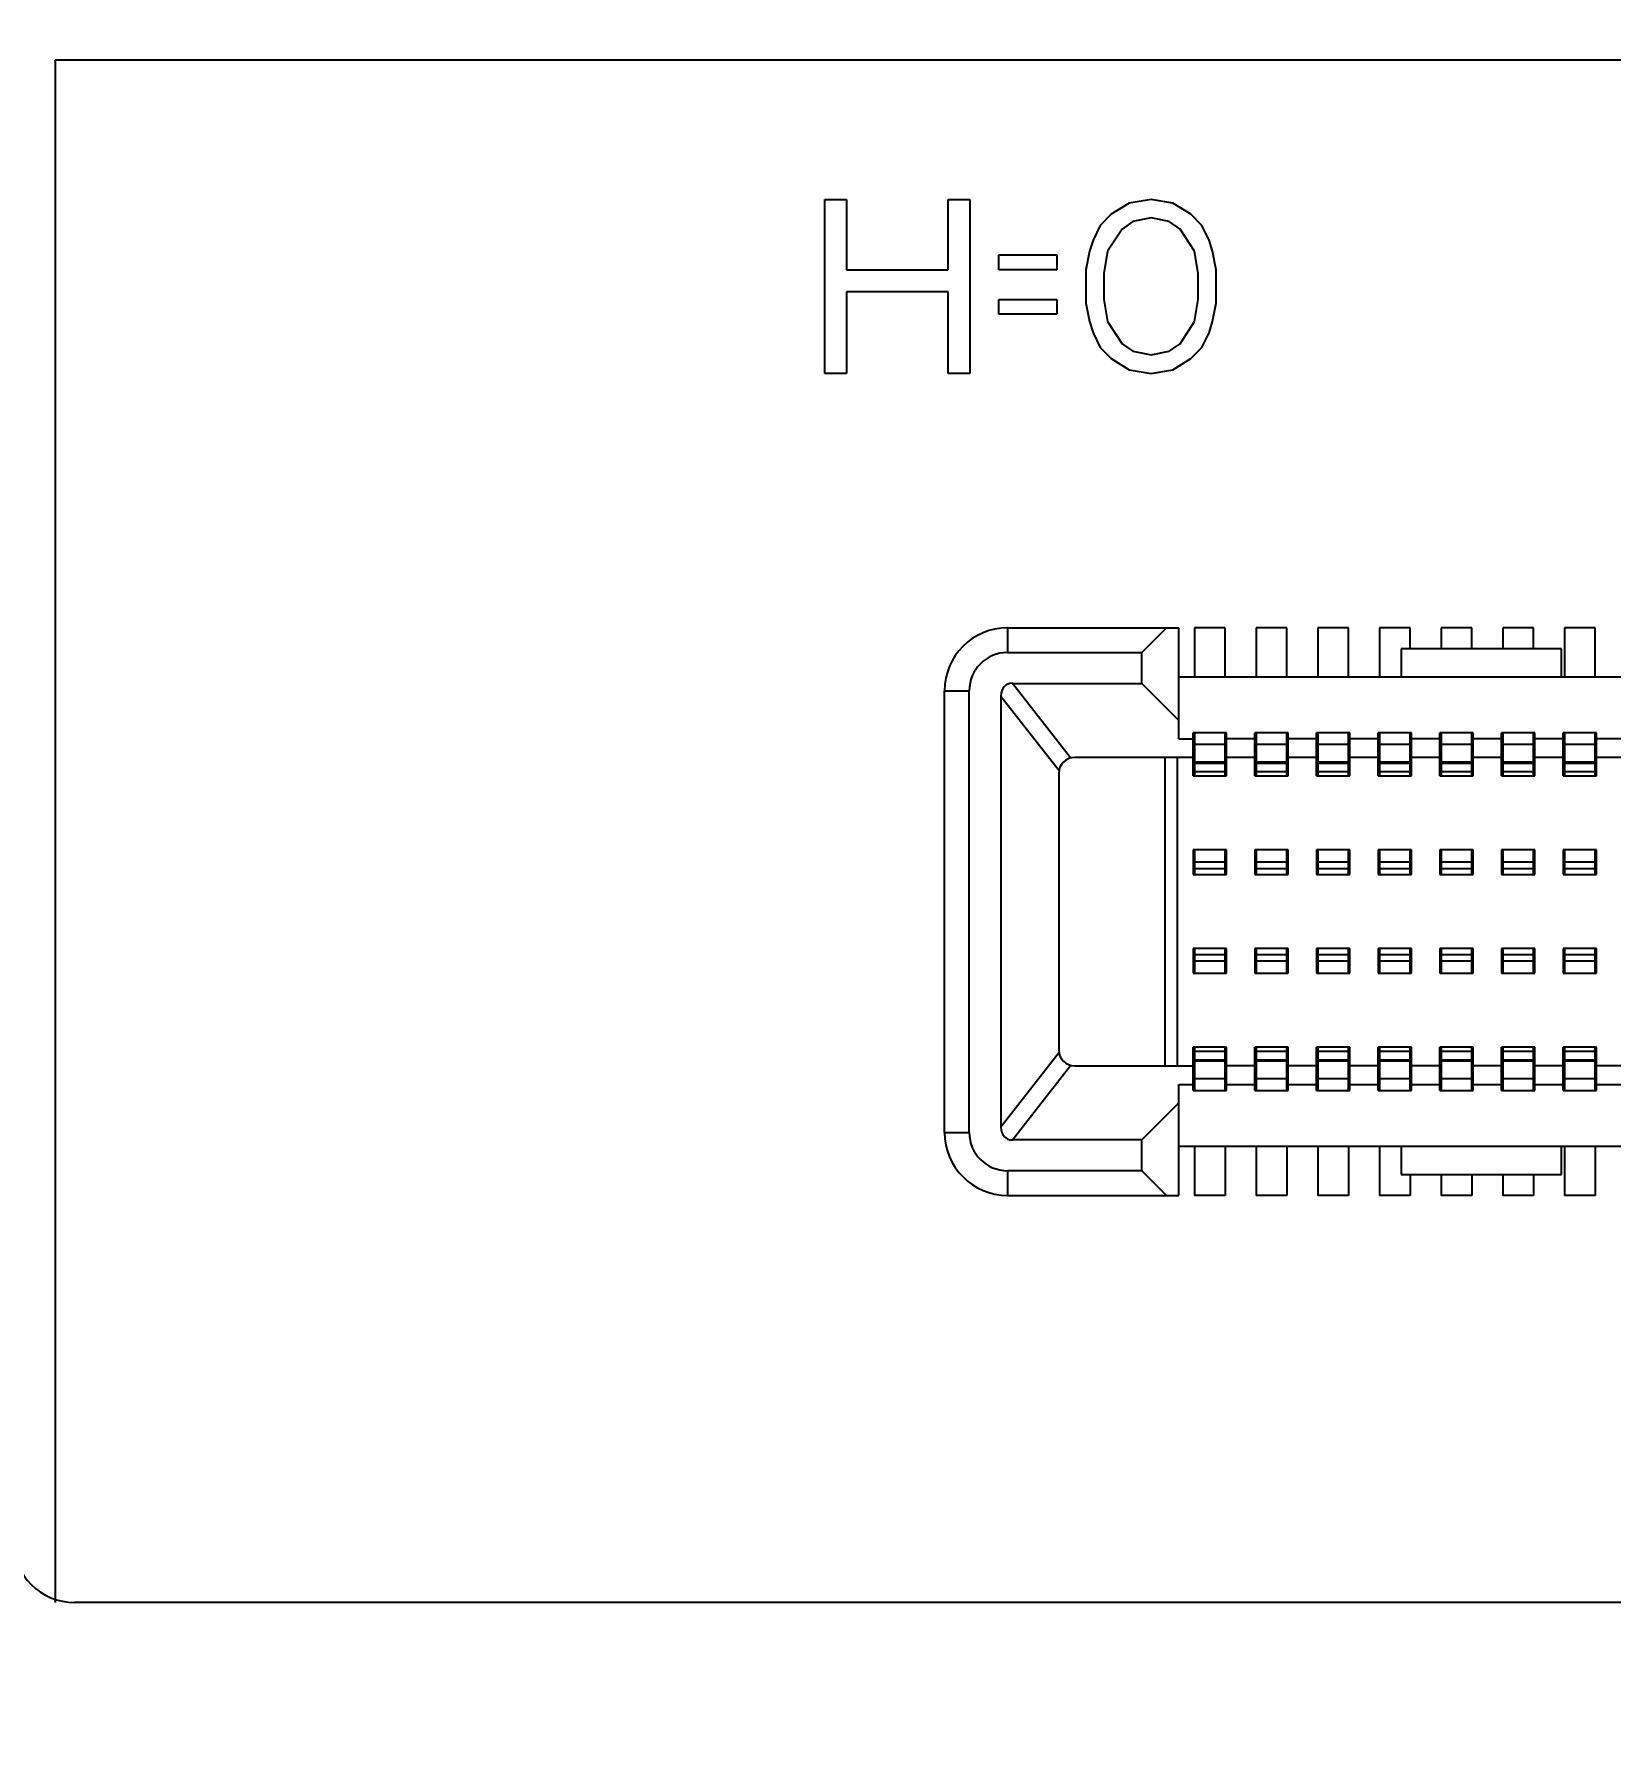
# Model space of a CAD drawing. Header units: millimetres. Extents: x 0 to 594, y 0 to 420.
# Drawn here: x 334.21 to 346.99, y 195.96 to 209.82 of the extents above; entities that cross this region are included whole.
import ezdxf

# ---------------------------------------------------------------- set-up
doc = ezdxf.new("R2010")
doc.units = ezdxf.units.MM
doc.header["$LTSCALE"] = 32.67
doc.layers.get('0').update_dxf_attribs({"linetype": 'CONTINUOUS'})
doc.styles.get("Standard").update_dxf_attribs({"font": 'txt', "width": 0.8})
doc.dimstyles.new('DIMSTYLE_1', dxfattribs={"dimtxt": 2.5, "dimasz": 3, "dimexe": 1.5, "dimexo": 1.2, "dimtad": 1, "dimdsep": 46, "dimtxsty": 'STANDARD', "dimblk": '_FILLED', "dimblk1": '_FILLED', "dimblk2": '_FILLED', "dimcen": 0.09, "dimazin": 2, "dimtp": 0.01, "dimtm": 0.01, "dimtfac": 1, "dimtofl": 0, "dimtmove": 0, "dimatfit": 3, "dimldrblk": '_FILLED', "dimfxl": 1, "dimtolj": 1, "dimarcsym": 0})

# ---------------------------------------------------------------- blocks, each defined once
blk = doc.blocks.new('_FILLED')
at = {"color": 0, "linetype": 'BYBLOCK'}
blk.add_solid([(0, 0), (-1, 0.1667), (-1, -0.1667)], dxfattribs=at)
blk = doc.blocks.new('*D0')
at = {"color": 7, "linetype": 'CONTINUOUS'}
for p, q in [((255.285, 223.809), (255.285, 182.093)), ((393.935, 208.831), (393.935, 182.093)), ((255.285, 183.593), (324.61, 183.593)), ((393.935, 183.593), (324.61, 183.593))]:
    blk.add_line(p, q, dxfattribs=at)
at = {"color": 7, "linetype": 'CONTINUOUS', "xscale": 3, "yscale": 3, "zscale": 3, "rotation": 180}
blk.add_blockref('_FILLED', (255.285, 183.593), dxfattribs=at)
at = {"color": 7, "linetype": 'CONTINUOUS', "xscale": 3, "yscale": 3, "zscale": 3}
blk.add_blockref('_FILLED', (393.935, 183.593), dxfattribs=at)
at = {"color": 7, "linetype": 'CONTINUOUS', "insert": (322.651, 186.718), "char_height": 2.5, "width": 12, "attachment_point": 2, "line_spacing_factor": 0.9}
blk.add_mtext('138.65', dxfattribs=at)

msp = doc.modelspace()

# ---------------------------------------------------------------- linework, layer by layer
at = {"color": 7, "linetype": 'CONTINUOUS'}
for p, q in [((359.285, 209.609), (334.375, 209.609)), ((334.375, 209.609), (334.375, 197.109)), ((340.615, 208.481), (340.791, 208.481)), ((340.615, 207.071), (340.615, 208.481)), ((340.791, 208.481), (340.791, 207.911)), ((341.614, 208.481), (341.79, 208.481)), ((341.614, 207.911), (341.614, 208.481)), ((341.79, 208.481), (341.79, 207.071)), ((343.082, 208.451), (342.936, 208.361)), ((343.259, 208.481), (343.082, 208.451)), ((343.435, 208.451), (343.259, 208.481)), ((343.582, 208.361), (343.435, 208.451)), ((342.847, 208.271), (342.789, 208.151)), ((342.936, 208.361), (342.847, 208.271)), ((343.024, 208.241), (342.906, 208.061)), ((343.112, 208.301), (343.024, 208.241)), ((343.259, 208.331), (343.112, 208.301)), ((343.406, 208.301), (343.259, 208.331)), ((343.494, 208.241), (343.406, 208.301)), ((343.611, 208.061), (343.494, 208.241)), ((343.67, 208.271), (343.582, 208.361)), ((343.729, 208.151), (343.67, 208.271)), ((342.789, 208.151), (342.759, 208.061)), ((343.758, 208.061), (343.729, 208.151)), ((342.025, 208.031), (342.495, 208.031)), ((342.025, 207.911), (342.025, 208.031)), ((342.495, 208.031), (342.495, 207.911)), ((342.759, 208.061), (342.73, 207.911)), ((342.906, 208.061), (342.877, 207.881)), ((343.641, 207.881), (343.611, 208.061)), ((343.787, 207.911), (343.758, 208.061)), ((340.791, 207.911), (341.614, 207.911)), ((342.495, 207.911), (342.025, 207.911)), ((342.73, 207.911), (342.73, 207.641)), ((342.877, 207.881), (342.877, 207.671)), ((343.641, 207.671), (343.641, 207.881)), ((343.787, 207.641), (343.787, 207.911)), ((341.614, 207.731), (340.791, 207.731)), ((340.791, 207.731), (340.791, 207.071)), ((341.614, 207.071), (341.614, 207.731)), ((342.025, 207.671), (342.495, 207.671)), ((342.025, 207.551), (342.025, 207.671)), ((342.495, 207.551), (342.025, 207.551)), ((342.495, 207.671), (342.495, 207.551)), ((342.73, 207.641), (342.759, 207.491)), ((342.877, 207.671), (342.906, 207.491)), ((343.611, 207.491), (343.641, 207.671)), ((343.758, 207.491), (343.787, 207.641)), ((342.759, 207.491), (342.789, 207.401)), ((342.789, 207.401), (342.847, 207.281)), ((342.906, 207.491), (343.024, 207.311)), ((343.494, 207.311), (343.611, 207.491)), ((343.67, 207.281), (343.729, 207.401)), ((343.729, 207.401), (343.758, 207.491)), ((342.847, 207.281), (342.936, 207.191)), ((343.024, 207.311), (343.112, 207.251)), ((343.406, 207.251), (343.494, 207.311)), ((343.582, 207.191), (343.67, 207.281)), ((342.936, 207.191), (343.082, 207.101)), ((343.112, 207.251), (343.259, 207.221)), ((343.259, 207.221), (343.406, 207.251)), ((343.435, 207.101), (343.582, 207.191)), ((340.791, 207.071), (340.615, 207.071)), ((341.79, 207.071), (341.614, 207.071)), ((343.082, 207.101), (343.259, 207.071)), ((343.259, 207.071), (343.435, 207.101)), ((342.095, 205.009), (343.485, 205.009)), ((343.185, 204.809), (343.385, 205.009)), ((343.485, 204.109), (343.485, 205.009)), ((343.86, 205.009), (343.61, 205.009)), ((343.61, 205.009), (343.61, 204.609)), ((343.86, 204.609), (343.86, 205.009)), ((344.36, 205.009), (344.11, 205.009)), ((344.11, 205.009), (344.11, 204.609)), ((344.36, 204.609), (344.36, 205.009)), ((344.86, 205.009), (344.61, 205.009)), ((344.61, 205.009), (344.61, 204.609)), ((344.86, 204.609), (344.86, 205.009)), ((345.36, 205.009), (345.11, 205.009)), ((345.11, 205.009), (345.11, 204.609)), ((345.36, 204.839), (345.36, 205.009)), ((345.86, 205.009), (345.61, 205.009)), ((345.61, 205.009), (345.61, 204.839)), ((345.86, 204.839), (345.86, 205.009)), ((346.36, 205.009), (346.11, 205.009)), ((346.11, 205.009), (346.11, 204.839)), ((346.36, 204.839), (346.36, 205.009)), ((346.86, 205.009), (346.61, 205.009)), ((346.61, 205.009), (346.61, 204.609)), ((346.86, 204.609), (346.86, 205.009)), ((342.095, 204.809), (343.185, 204.809)), ((343.185, 204.559), (343.185, 204.809)), ((346.585, 204.839), (345.285, 204.839)), ((345.285, 204.839), (345.285, 204.609)), ((346.585, 204.609), (346.585, 204.839)), ((341.585, 200.919), (341.585, 204.499)), ((341.785, 200.919), (341.785, 204.499)), ((342.135, 204.559), (343.185, 204.559)), ((343.485, 204.259), (343.185, 204.559)), ((355.985, 204.609), (343.485, 204.609)), ((342.042, 204.455), (342.042, 200.963)), ((343.485, 204.109), (343.6, 204.109)), ((343.87, 204.159), (343.6, 204.159)), ((343.6, 203.809), (343.6, 204.159)), ((343.61, 204.159), (343.61, 203.809)), ((343.86, 203.809), (343.86, 204.159)), ((343.87, 203.809), (343.87, 204.159)), ((344.1, 204.109), (343.87, 204.109)), ((344.37, 204.159), (344.1, 204.159)), ((344.1, 203.809), (344.1, 204.159)), ((344.11, 204.159), (344.11, 203.809)), ((344.36, 203.809), (344.36, 204.159)), ((344.37, 203.809), (344.37, 204.159)), ((344.6, 204.109), (344.37, 204.109)), ((344.87, 204.159), (344.6, 204.159)), ((344.6, 203.809), (344.6, 204.159)), ((344.61, 204.159), (344.61, 203.809)), ((344.86, 203.809), (344.86, 204.159)), ((344.87, 203.809), (344.87, 204.159)), ((345.1, 204.109), (344.87, 204.109)), ((345.37, 204.159), (345.1, 204.159)), ((345.1, 203.809), (345.1, 204.159)), ((345.11, 204.159), (345.11, 203.809)), ((345.36, 203.809), (345.36, 204.159)), ((345.37, 203.809), (345.37, 204.159)), ((345.6, 204.109), (345.37, 204.109)), ((345.87, 204.159), (345.6, 204.159)), ((345.6, 203.809), (345.6, 204.159)), ((345.61, 204.159), (345.61, 203.809)), ((345.86, 203.809), (345.86, 204.159)), ((345.87, 203.809), (345.87, 204.159)), ((346.1, 204.109), (345.87, 204.109)), ((346.37, 204.159), (346.1, 204.159)), ((346.1, 203.809), (346.1, 204.159)), ((346.11, 204.159), (346.11, 203.809)), ((346.36, 203.809), (346.36, 204.159)), ((346.37, 203.809), (346.37, 204.159)), ((346.6, 204.109), (346.37, 204.109)), ((346.87, 204.159), (346.6, 204.159)), ((346.6, 203.809), (346.6, 204.159)), ((346.61, 204.159), (346.61, 203.809)), ((346.86, 203.809), (346.86, 204.159)), ((346.87, 203.809), (346.87, 204.159)), ((347.1, 204.109), (346.87, 204.109)), ((343.6, 203.959), (342.64, 203.959)), ((343.37, 203.959), (343.37, 201.459)), ((343.47, 203.959), (343.47, 201.459)), ((344.1, 203.959), (343.87, 203.959)), ((344.6, 203.959), (344.37, 203.959)), ((345.1, 203.959), (344.87, 203.959)), ((345.6, 203.959), (345.37, 203.959)), ((346.1, 203.959), (345.87, 203.959)), ((346.6, 203.959), (346.37, 203.959)), ((347.1, 203.959), (346.87, 203.959)), ((342.51, 203.829), (342.51, 201.589)), ((343.6, 203.809), (343.87, 203.809)), ((343.86, 203.909), (343.61, 203.909)), ((344.1, 203.809), (344.37, 203.809)), ((344.36, 203.909), (344.11, 203.909)), ((344.6, 203.809), (344.87, 203.809)), ((344.86, 203.909), (344.61, 203.909)), ((345.1, 203.809), (345.37, 203.809)), ((345.36, 203.909), (345.11, 203.909)), ((345.6, 203.809), (345.87, 203.809)), ((345.86, 203.909), (345.61, 203.909)), ((346.1, 203.809), (346.37, 203.809)), ((346.36, 203.909), (346.11, 203.909)), ((346.6, 203.809), (346.87, 203.809)), ((346.86, 203.909), (346.61, 203.909)), ((343.87, 203.209), (343.6, 203.209)), ((343.6, 203.209), (343.6, 203.009)), ((343.61, 203.209), (343.61, 203.009)), ((343.86, 203.109), (343.61, 203.109)), ((343.86, 203.009), (343.86, 203.209)), ((343.87, 203.009), (343.87, 203.209)), ((344.37, 203.209), (344.1, 203.209)), ((344.1, 203.209), (344.1, 203.009)), ((344.11, 203.209), (344.11, 203.009)), ((344.36, 203.109), (344.11, 203.109)), ((344.36, 203.009), (344.36, 203.209)), ((344.37, 203.009), (344.37, 203.209)), ((344.87, 203.209), (344.6, 203.209)), ((344.6, 203.209), (344.6, 203.009)), ((344.61, 203.209), (344.61, 203.009)), ((344.86, 203.109), (344.61, 203.109)), ((344.86, 203.009), (344.86, 203.209)), ((344.87, 203.009), (344.87, 203.209)), ((345.37, 203.209), (345.1, 203.209)), ((345.1, 203.209), (345.1, 203.009)), ((345.11, 203.209), (345.11, 203.009)), ((345.36, 203.109), (345.11, 203.109)), ((345.36, 203.009), (345.36, 203.209)), ((345.37, 203.009), (345.37, 203.209)), ((345.87, 203.209), (345.6, 203.209)), ((345.6, 203.209), (345.6, 203.009)), ((345.61, 203.209), (345.61, 203.009)), ((345.86, 203.109), (345.61, 203.109)), ((345.86, 203.009), (345.86, 203.209)), ((345.87, 203.009), (345.87, 203.209)), ((346.37, 203.209), (346.1, 203.209)), ((346.1, 203.209), (346.1, 203.009)), ((346.11, 203.209), (346.11, 203.009)), ((346.36, 203.109), (346.11, 203.109)), ((346.36, 203.009), (346.36, 203.209)), ((346.37, 203.009), (346.37, 203.209)), ((346.87, 203.209), (346.6, 203.209)), ((346.6, 203.209), (346.6, 203.009)), ((346.61, 203.209), (346.61, 203.009)), ((346.86, 203.109), (346.61, 203.109)), ((346.86, 203.009), (346.86, 203.209)), ((346.87, 203.009), (346.87, 203.209)), ((343.6, 203.009), (343.87, 203.009)), ((344.1, 203.009), (344.37, 203.009)), ((344.6, 203.009), (344.87, 203.009)), ((345.1, 203.009), (345.37, 203.009)), ((345.6, 203.009), (345.87, 203.009)), ((346.1, 203.009), (346.37, 203.009)), ((346.6, 203.009), (346.87, 203.009)), ((343.87, 202.409), (343.6, 202.409)), ((343.6, 202.409), (343.6, 202.209)), ((343.61, 202.409), (343.61, 202.209)), ((343.61, 202.309), (343.86, 202.309)), ((343.86, 202.209), (343.86, 202.409)), ((343.87, 202.209), (343.87, 202.409)), ((344.37, 202.409), (344.1, 202.409)), ((344.1, 202.409), (344.1, 202.209)), ((344.11, 202.409), (344.11, 202.209)), ((344.11, 202.309), (344.36, 202.309)), ((344.36, 202.209), (344.36, 202.409)), ((344.37, 202.209), (344.37, 202.409)), ((344.87, 202.409), (344.6, 202.409)), ((344.6, 202.409), (344.6, 202.209)), ((344.61, 202.409), (344.61, 202.209)), ((344.61, 202.309), (344.86, 202.309)), ((344.86, 202.209), (344.86, 202.409)), ((344.87, 202.209), (344.87, 202.409)), ((345.37, 202.409), (345.1, 202.409)), ((345.1, 202.409), (345.1, 202.209)), ((345.11, 202.409), (345.11, 202.209)), ((345.11, 202.309), (345.36, 202.309)), ((345.36, 202.209), (345.36, 202.409)), ((345.37, 202.209), (345.37, 202.409)), ((345.87, 202.409), (345.6, 202.409)), ((345.6, 202.409), (345.6, 202.209)), ((345.61, 202.409), (345.61, 202.209)), ((345.61, 202.309), (345.86, 202.309)), ((345.86, 202.209), (345.86, 202.409)), ((345.87, 202.209), (345.87, 202.409)), ((346.37, 202.409), (346.1, 202.409)), ((346.1, 202.409), (346.1, 202.209)), ((346.11, 202.409), (346.11, 202.209)), ((346.11, 202.309), (346.36, 202.309)), ((346.36, 202.209), (346.36, 202.409)), ((346.37, 202.209), (346.37, 202.409)), ((346.87, 202.409), (346.6, 202.409)), ((346.6, 202.409), (346.6, 202.209)), ((346.61, 202.409), (346.61, 202.209)), ((346.61, 202.309), (346.86, 202.309)), ((346.86, 202.209), (346.86, 202.409)), ((346.87, 202.209), (346.87, 202.409)), ((343.6, 202.209), (343.87, 202.209)), ((344.1, 202.209), (344.37, 202.209)), ((344.6, 202.209), (344.87, 202.209)), ((345.1, 202.209), (345.37, 202.209)), ((345.6, 202.209), (345.87, 202.209)), ((346.1, 202.209), (346.37, 202.209)), ((346.6, 202.209), (346.87, 202.209)), ((343.87, 201.609), (343.6, 201.609)), ((343.6, 201.259), (343.6, 201.609)), ((343.61, 201.609), (343.61, 201.259)), ((343.86, 201.259), (343.86, 201.609)), ((343.87, 201.259), (343.87, 201.609)), ((344.37, 201.609), (344.1, 201.609)), ((344.1, 201.259), (344.1, 201.609)), ((344.11, 201.609), (344.11, 201.259)), ((344.36, 201.259), (344.36, 201.609)), ((344.37, 201.259), (344.37, 201.609)), ((344.87, 201.609), (344.6, 201.609)), ((344.6, 201.259), (344.6, 201.609)), ((344.61, 201.609), (344.61, 201.259)), ((344.86, 201.259), (344.86, 201.609)), ((344.87, 201.259), (344.87, 201.609)), ((345.37, 201.609), (345.1, 201.609)), ((345.1, 201.259), (345.1, 201.609)), ((345.11, 201.609), (345.11, 201.259)), ((345.36, 201.259), (345.36, 201.609)), ((345.37, 201.259), (345.37, 201.609)), ((345.87, 201.609), (345.6, 201.609)), ((345.6, 201.259), (345.6, 201.609)), ((345.61, 201.609), (345.61, 201.259)), ((345.86, 201.259), (345.86, 201.609)), ((345.87, 201.259), (345.87, 201.609)), ((346.37, 201.609), (346.1, 201.609)), ((346.1, 201.259), (346.1, 201.609)), ((346.11, 201.609), (346.11, 201.259)), ((346.36, 201.259), (346.36, 201.609)), ((346.37, 201.259), (346.37, 201.609)), ((346.87, 201.609), (346.6, 201.609)), ((346.6, 201.259), (346.6, 201.609)), ((346.61, 201.609), (346.61, 201.259)), ((346.86, 201.259), (346.86, 201.609)), ((346.87, 201.259), (346.87, 201.609)), ((342.64, 201.459), (343.6, 201.459)), ((343.61, 201.509), (343.86, 201.509)), ((344.1, 201.459), (343.87, 201.459)), ((344.11, 201.509), (344.36, 201.509)), ((344.6, 201.459), (344.37, 201.459)), ((344.61, 201.509), (344.86, 201.509)), ((345.1, 201.459), (344.87, 201.459)), ((345.11, 201.509), (345.36, 201.509)), ((345.6, 201.459), (345.37, 201.459)), ((345.61, 201.509), (345.86, 201.509)), ((346.1, 201.459), (345.87, 201.459)), ((346.11, 201.509), (346.36, 201.509)), ((346.6, 201.459), (346.37, 201.459)), ((346.61, 201.509), (346.86, 201.509)), ((347.1, 201.459), (346.87, 201.459)), ((343.485, 201.309), (343.6, 201.309)), ((343.485, 200.409), (343.485, 201.309)), ((343.87, 201.309), (344.1, 201.309)), ((344.37, 201.309), (344.6, 201.309)), ((344.87, 201.309), (345.1, 201.309)), ((345.37, 201.309), (345.6, 201.309)), ((345.87, 201.309), (346.1, 201.309)), ((346.37, 201.309), (346.6, 201.309)), ((346.87, 201.309), (347.1, 201.309)), ((343.6, 201.259), (343.87, 201.259)), ((344.1, 201.259), (344.37, 201.259)), ((344.6, 201.259), (344.87, 201.259)), ((345.1, 201.259), (345.37, 201.259)), ((345.6, 201.259), (345.87, 201.259)), ((346.1, 201.259), (346.37, 201.259)), ((346.6, 201.259), (346.87, 201.259)), ((343.185, 200.859), (343.485, 201.159)), ((343.185, 200.859), (342.135, 200.859)), ((343.185, 200.609), (343.185, 200.859)), ((343.485, 200.809), (355.985, 200.809)), ((343.61, 200.809), (343.61, 200.409)), ((343.86, 200.809), (343.86, 200.409)), ((344.11, 200.809), (344.11, 200.409)), ((344.36, 200.809), (344.36, 200.409)), ((344.61, 200.809), (344.61, 200.409)), ((344.86, 200.809), (344.86, 200.409)), ((345.11, 200.809), (345.11, 200.409)), ((345.285, 200.809), (345.285, 200.579)), ((346.585, 200.579), (346.585, 200.809)), ((346.61, 200.809), (346.61, 200.409)), ((346.86, 200.809), (346.86, 200.409)), ((343.185, 200.609), (342.095, 200.609)), ((343.385, 200.409), (343.185, 200.609)), ((345.285, 200.579), (346.585, 200.579)), ((345.36, 200.579), (345.36, 200.409)), ((345.61, 200.579), (345.61, 200.409)), ((345.86, 200.579), (345.86, 200.409)), ((346.11, 200.579), (346.11, 200.409)), ((346.36, 200.579), (346.36, 200.409)), ((342.095, 200.409), (343.485, 200.409)), ((343.86, 200.409), (343.61, 200.409)), ((344.36, 200.409), (344.11, 200.409)), ((344.86, 200.409), (344.61, 200.409)), ((345.36, 200.409), (345.11, 200.409)), ((345.86, 200.409), (345.61, 200.409)), ((346.36, 200.409), (346.11, 200.409)), ((346.86, 200.409), (346.61, 200.409)), ((360.185, 197.109), (334.535, 197.109))]:
    msp.add_line(p, q, dxfattribs=at)
at = {"color": 9, "linetype": 'CONTINUOUS'}
for p, q in [((342.095, 205.009), (342.095, 204.809)), ((341.585, 204.499), (341.785, 204.499)), ((342.607, 203.955), (342.135, 204.559)), ((342.042, 204.455), (342.513, 203.852)), ((343.86, 204.062), (343.61, 204.062)), ((344.36, 204.062), (344.11, 204.062)), ((344.86, 204.062), (344.61, 204.062)), ((345.36, 204.062), (345.11, 204.062)), ((345.86, 204.062), (345.61, 204.062)), ((346.36, 204.062), (346.11, 204.062)), ((346.86, 204.062), (346.61, 204.062)), ((343.61, 203.922), (343.86, 203.922)), ((343.86, 203.841), (343.61, 203.841)), ((344.11, 203.922), (344.36, 203.922)), ((344.36, 203.841), (344.11, 203.841)), ((344.61, 203.922), (344.86, 203.922)), ((344.86, 203.841), (344.61, 203.841)), ((345.11, 203.922), (345.36, 203.922)), ((345.36, 203.841), (345.11, 203.841)), ((345.61, 203.922), (345.86, 203.922)), ((345.86, 203.841), (345.61, 203.841)), ((346.11, 203.922), (346.36, 203.922)), ((346.36, 203.841), (346.11, 203.841)), ((346.61, 203.922), (346.86, 203.922)), ((346.86, 203.841), (346.61, 203.841)), ((343.61, 203.059), (343.86, 203.059)), ((344.11, 203.059), (344.36, 203.059)), ((344.61, 203.059), (344.86, 203.059)), ((345.11, 203.059), (345.36, 203.059)), ((345.61, 203.059), (345.86, 203.059)), ((346.11, 203.059), (346.36, 203.059)), ((346.61, 203.059), (346.86, 203.059)), ((343.86, 202.359), (343.61, 202.359)), ((344.36, 202.359), (344.11, 202.359)), ((344.86, 202.359), (344.61, 202.359)), ((345.36, 202.359), (345.11, 202.359)), ((345.86, 202.359), (345.61, 202.359)), ((346.36, 202.359), (346.11, 202.359)), ((346.86, 202.359), (346.61, 202.359)), ((342.513, 201.566), (342.042, 200.963)), ((342.135, 200.859), (342.607, 201.463)), ((343.61, 201.577), (343.86, 201.577)), ((343.86, 201.496), (343.61, 201.496)), ((344.11, 201.577), (344.36, 201.577)), ((344.36, 201.496), (344.11, 201.496)), ((344.61, 201.577), (344.86, 201.577)), ((344.86, 201.496), (344.61, 201.496)), ((345.11, 201.577), (345.36, 201.577)), ((345.36, 201.496), (345.11, 201.496)), ((345.61, 201.577), (345.86, 201.577)), ((345.86, 201.496), (345.61, 201.496)), ((346.11, 201.577), (346.36, 201.577)), ((346.36, 201.496), (346.11, 201.496)), ((346.61, 201.577), (346.86, 201.577)), ((346.86, 201.496), (346.61, 201.496)), ((343.61, 201.356), (343.86, 201.356)), ((344.11, 201.356), (344.36, 201.356)), ((344.61, 201.356), (344.86, 201.356)), ((345.11, 201.356), (345.36, 201.356)), ((345.61, 201.356), (345.86, 201.356)), ((346.11, 201.356), (346.36, 201.356)), ((346.61, 201.356), (346.86, 201.356)), ((341.585, 200.919), (341.785, 200.919)), ((342.095, 200.609), (342.095, 200.409))]:
    msp.add_line(p, q, dxfattribs=at)
at = {"color": 7, "linetype": 'CONTINUOUS'}
for centre, radius, start, end in [((342.095, 204.499), 0.51, 90, 180), ((342.095, 204.499), 0.31, 90, 180), ((342.64, 203.829), 0.13, 90, 180), ((342.64, 201.589), 0.13, 180, 270), ((342.095, 200.919), 0.51, 180, 270), ((342.095, 200.919), 0.31, 180, 270), ((334.535, 197.609), 0.5, 180, 270)]:
    msp.add_arc(centre, radius, start, end, dxfattribs=at)
for centre, major_axis, start_param, end_param in [((342.207, 204.375), (-0.129, 0.166), -0.450414, 0.669968), ((342.207, 201.043), (0.129, 0.166), -3.811561, -2.691179)]:
    msp.add_ellipse(centre, major_axis=major_axis, ratio=0.618936, start_param=start_param, end_param=end_param, dxfattribs=at)

# ---------------------------------------------------------------- dimensions: what is measured, and where the dimension line sits
dim = msp.add_linear_dim(base=(393.935, 183.593), p1=(255.285, 225.009), p2=(393.935, 210.031), dimstyle='DIMSTYLE_1', dxfattribs=at)
dim.commit()
dim.dimension.update_dxf_attribs({"geometry": '*D0', "text_midpoint": (322.963, 183.593), "dimtype": 160})

doc.saveas('drawing.dxf')
